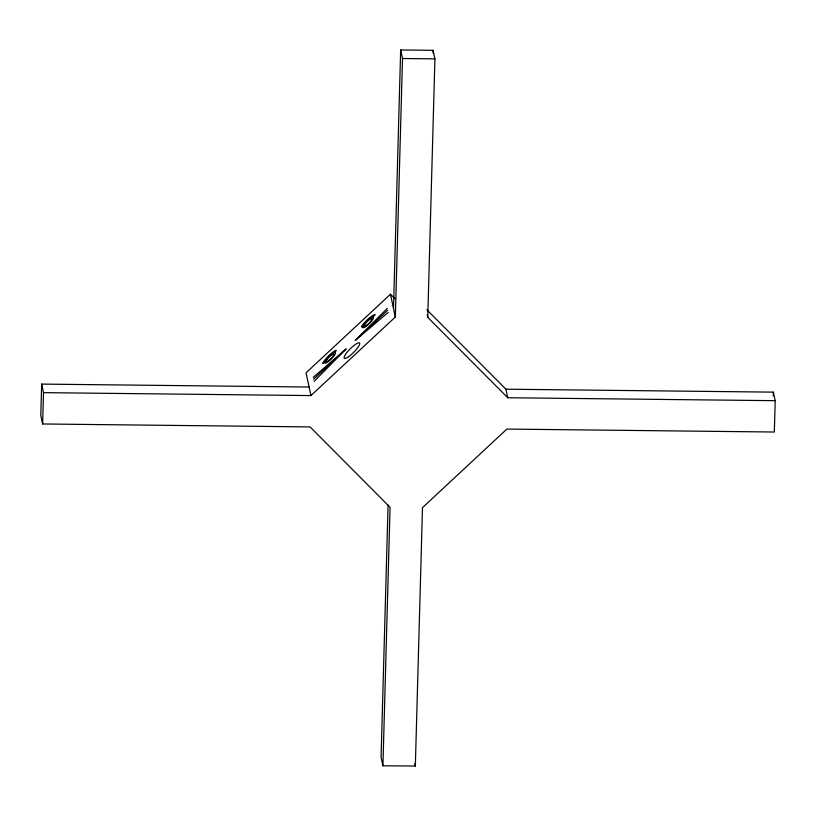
<?xml version="1.0" encoding="UTF-8"?>
<svg xmlns="http://www.w3.org/2000/svg" width="816" height="816" viewBox="0 0 816 816"><rect width="100%" height="100%" fill="white"/><g stroke="black" fill="none" stroke-linecap="round" stroke-linejoin="round"><path stroke-width="1.22" d="M309.111 387.039L41.667 384.091L40.8 415.436L42.636 423.973L310.07 426.911L390.068 507.277L382.918 765.796L415.334 766.04L422.494 507.634L506.889 429.073L774.333 432.021L775.2 400.676L773.364 392.139L505.93 389.201L426.829 309.743M42.636 423.973L43.503 392.639L41.667 384.091M388.069 505.104L381.082 757.248L382.918 765.796M393.506 308.479L400.666 49.96L433.082 50.317L434.918 58.864L427.757 317.383L507.756 397.739L775.2 400.676M43.503 392.639L310.937 395.576L395.342 317.026L402.502 58.507L400.666 49.96M433.021 52.867L433.082 50.317M773.262 395.903L773.364 392.139M324.921 361.733L322.677 363.569A10.72 2.448 -44.9 0 1 335.825 350.36A2.479 0.561 -44.9 0 1 334.907 352.369M314.089 381.388L346.025 349.013L313.222 377.349M388.171 312.446L355.286 340.384L387.304 308.397M394.924 298.727L390.456 294.25L306.061 372.8L310.937 395.576M313.609 379.175L346.025 349.013M355.286 340.384L387.692 310.223M373.024 316.965L375.146 314.609A10.72 2.448 -44.9 0 0 361.682 326.288A2.479 0.561 -44.9 0 0 363.018 326.216M402.502 58.507L434.918 58.864M505.93 389.201L507.756 397.739M427.237 314.935L427.757 317.383M390.456 294.25L395.342 317.026M414.814 763.592L415.334 766.04M348.524 356.725A10.832 2.479 -44.9 0 0 359.764 343.301A10.832 2.479 -44.9 0 0 347.473 351.788A10.832 2.479 -44.9 0 0 348.524 356.725M328.501 361.457A7.466 1.703 -44.9 0 0 335.407 352.502A7.466 1.703 -44.9 0 0 326.42 359.366A7.466 1.703 -44.9 0 0 328.501 361.457M366.394 326.165A7.466 1.703 -44.9 0 0 373.483 317.138A7.466 1.703 -44.9 0 0 364.579 323.799A7.466 1.703 -44.9 0 0 366.394 326.165M328.97 360.386A5.304 1.214 -44.9 0 0 333.866 354.032A5.304 1.214 -44.9 0 0 327.491 358.897A5.304 1.214 -44.9 0 0 328.97 360.386M366.904 325.064A5.304 1.214 -44.9 0 0 371.933 318.648A5.304 1.214 -44.9 0 0 365.619 323.381A5.304 1.214 -44.9 0 0 366.904 325.064"/></g></svg>
